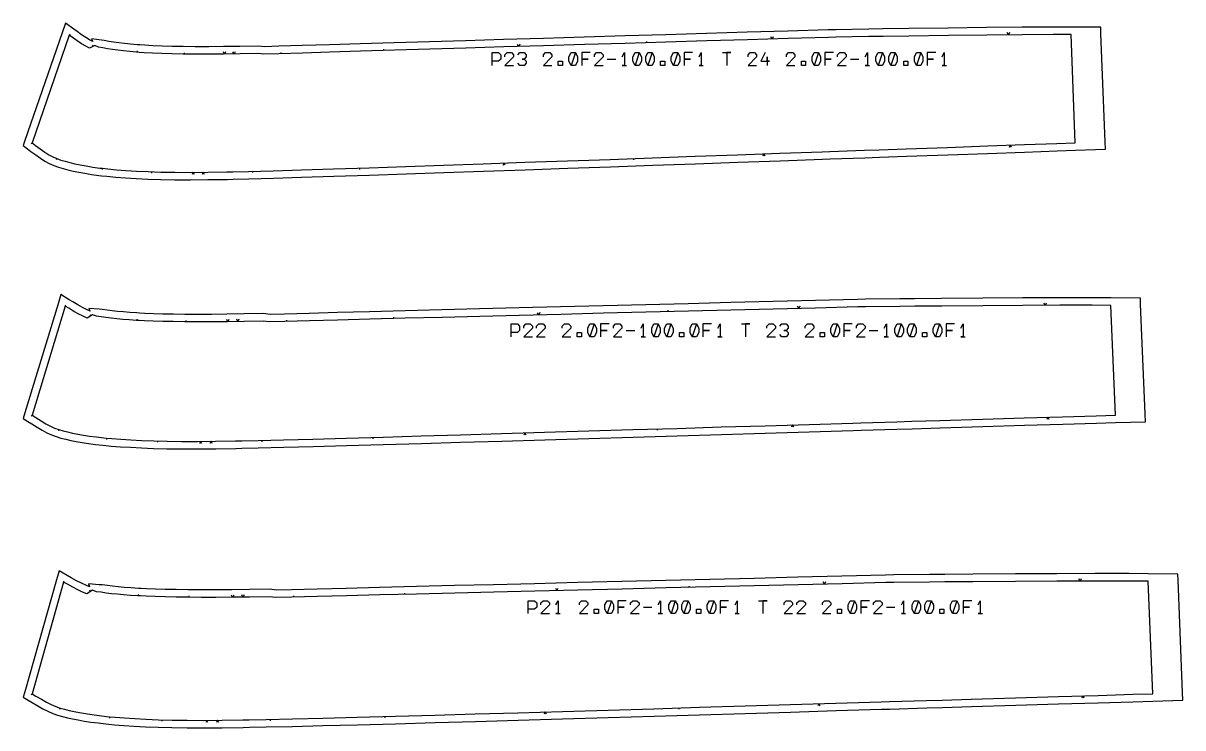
# Model space of a CAD drawing. Header units: metres. Extents: x -12 to 17699, y -154 to 17579.
# Drawn here: x -12 to 1542, y 9046 to 9990 of the extents above; entities that cross this region are included whole.
import ezdxf

# ---------------------------------------------------------------- set-up
doc = ezdxf.new("R2010")
doc.units = ezdxf.units.M

msp = doc.modelspace()

# ---------------------------------------------------------------- linework, layer by layer
at = {"layer": 'Marge'}
for points in [[(-6.061, 9822.101), (-1.469, 9818.603), (5.071, 9813.763), (11.191, 9809.429), (17.133, 9805.595), (23.114, 9802.311), (29.179, 9799.649), (35.292, 9797.525), (41.555, 9795.695), (47.966, 9793.958), (54.965, 9792.263), (62.627, 9790.675), (70.877, 9789.187), (79.783, 9787.755), (89.534, 9786.4), (93.314, 9785.968), (100.289, 9785.176), (112.129, 9784.091), (125.123, 9783.098), (139.388, 9782.186), (155.057, 9781.412), (172.293, 9780.863), (191.27, 9780.561), (212.231, 9780.503), (235.461, 9780.681), (261.325, 9781.097), (269.358, 9781.28), (290.373, 9781.759), (323.388, 9782.666), (361.304, 9783.813), (404.454, 9785.18), (451.963, 9786.721), (501.441, 9788.357), (551.912, 9790.088), (605.035, 9791.957), (660.746, 9793.918), (717.831, 9795.92), (774.939, 9797.933), (831.862, 9799.956), (888.922, 9801.998), (945.684, 9804.018), (1002.533, 9806.027), (1059.126, 9808.04), (1069.596, 9808.415), (1115.74, 9810.067), (1135.442, 9810.768), (1171.679, 9812.057), (1226.933, 9814.009), (1280.472, 9815.898), (1330.054, 9817.65), (1373.456, 9819.184), (1398.315, 9820.062), (1438.325, 9821.475), (1437.931, 9831.607), (1432.299, 9976.706), (1431.978, 9984.992), (1392.371, 9985.154), (1368.383, 9985.252), (1326.696, 9984.966), (1279.122, 9984.474), (1227.787, 9983.843), (1174.837, 9983.126), (1140.126, 9982.635), (1121.254, 9982.361), (1076.932, 9981.703), (1066.902, 9981.409), (1012.692, 9979.808), (958.233, 9978.191), (903.857, 9976.583), (849.196, 9974.973), (794.665, 9973.357), (739.957, 9971.726), (685.268, 9970.09), (631.896, 9968.494), (581.008, 9966.973), (532.666, 9965.511), (485.273, 9964.071), (439.768, 9962.687), (398.447, 9961.433), (362.161, 9960.341), (330.601, 9959.418), (311.976, 9958.797), (303.222, 9959.782), (278.616, 9959.315), (256.565, 9959), (236.724, 9958.846), (218.818, 9958.86), (202.575, 9959.038), (187.762, 9959.349), (174.268, 9959.747), (162.06, 9960.224), (151.071, 9960.815), (144.352, 9961.307), (141.094, 9961.544), (132.053, 9962.332), (123.742, 9963.209), (116.111, 9964.115), (109.257, 9965.016), (103.007, 9966.028), (96.614, 9967.288), (93.025, 9967.622), (79.608, 9969.374), (81.59, 9965.876), (77.06, 9968.07), (72.033, 9971.055), (66.433, 9974.795), (60.316, 9979.112), (55.852, 9982.387), (44.921, 9990.407), (40.487, 9977.595), (-9.45, 9833.326), (-11.817, 9826.488)], [(-5.402, 9456.676), (-0.365, 9453.443), (6.782, 9448.987), (13.436, 9445.013), (19.824, 9441.532), (26.146, 9438.593), (32.466, 9436.246), (38.788, 9434.388), (45.284, 9432.785), (51.969, 9431.256), (59.242, 9429.774), (67.181, 9428.395), (75.733, 9427.106), (84.971, 9425.871), (95.074, 9424.708), (98.958, 9424.344), (106.204, 9423.669), (118.457, 9422.756), (131.915, 9421.927), (146.692, 9421.175), (162.916, 9420.549), (180.756, 9420.123), (200.399, 9419.916), (222.104, 9419.923), (246.165, 9420.135), (272.96, 9420.554), (281.273, 9420.727), (303.062, 9421.182), (337.282, 9422.02), (376.589, 9423.064), (421.33, 9424.298), (470.592, 9425.684), (521.897, 9427.149), (574.23, 9428.687), (629.315, 9430.337), (687.088, 9432.067), (746.286, 9433.836), (805.507, 9435.612), (864.536, 9437.393), (923.707, 9439.186), (982.571, 9440.964), (1041.526, 9442.735), (1100.212, 9444.506), (1111.069, 9444.835), (1158.922, 9446.286), (1179.354, 9446.903), (1216.932, 9448.037), (1274.233, 9449.758), (1329.753, 9451.425), (1381.17, 9452.97), (1426.178, 9454.322), (1451.957, 9455.096), (1492.059, 9456.301), (1491.622, 9466.758), (1485.489, 9613.818), (1485.158, 9621.761), (1445.623, 9622.151), (1420.612, 9622.398), (1377.146, 9622.336), (1327.539, 9622.086), (1274.01, 9621.71), (1218.795, 9621.252), (1182.599, 9620.931), (1162.92, 9620.749), (1116.701, 9620.309), (1106.242, 9620.053), (1049.718, 9618.655), (992.936, 9617.239), (936.24, 9615.837), (879.247, 9614.435), (822.389, 9613.024), (765.348, 9611.594), (708.327, 9610.156), (652.679, 9608.756), (599.619, 9607.421), (549.215, 9606.125), (499.801, 9604.834), (452.357, 9603.589), (409.273, 9602.453), (371.438, 9601.455), (338.526, 9600.597), (319.095, 9599.993), (309.943, 9601.086), (284.275, 9600.64), (261.267, 9600.315), (240.561, 9600.124), (221.867, 9600.074), (204.905, 9600.16), (189.439, 9600.353), (175.351, 9600.617), (162.596, 9600.956), (151.099, 9601.408), (144.089, 9601.799), (140.647, 9601.99), (131.175, 9602.617), (122.463, 9603.328), (114.447, 9604.067), (107.224, 9604.8), (100.634, 9605.64), (93.901, 9606.709), (90.054, 9606.926), (76.185, 9608.111), (77.898, 9604.473), (72.939, 9606.511), (67.432, 9609.278), (61.29, 9612.743), (54.565, 9616.748), (49.657, 9619.786), (38.603, 9626.628), (34.826, 9614.189), (-9.569, 9467.997), (-11.766, 9460.761)], [(-5.13, 9083.095), (0.182, 9079.92), (7.688, 9075.548), (14.654, 9071.646), (21.293, 9068.229), (27.812, 9065.342), (34.298, 9063.027), (40.785, 9061.178), (47.474, 9059.565), (54.379, 9058.017), (61.884, 9056.511), (70.071, 9055.104), (78.897, 9053.78), (88.436, 9052.504), (98.868, 9051.296), (102.868, 9050.915), (110.359, 9050.205), (123.014, 9049.236), (136.918, 9048.346), (152.188, 9047.527), (168.955, 9046.831), (187.392, 9046.334), (207.697, 9046.057), (230.136, 9045.996), (255.015, 9046.147), (282.723, 9046.51), (291.321, 9046.672), (313.852, 9047.096), (349.241, 9047.903), (389.89, 9048.929), (436.156, 9050.155), (487.097, 9051.539), (540.15, 9053.009), (594.268, 9054.57), (651.232, 9056.259), (710.972, 9058.031), (772.187, 9059.84), (833.424, 9061.66), (894.465, 9063.491), (955.651, 9065.341), (1016.52, 9067.17), (1077.481, 9068.987), (1138.167, 9070.808), (1149.394, 9071.148), (1198.876, 9072.644), (1220.004, 9073.279), (1258.861, 9074.446), (1318.112, 9076.21), (1375.523, 9077.919), (1428.692, 9079.503), (1475.232, 9080.89), (1501.889, 9081.684), (1541.973, 9082.878), (1541.56, 9093.269), (1535.565, 9243.998), (1535.248, 9251.959), (1495.71, 9252.408), (1469.78, 9252.702), (1424.711, 9252.691), (1373.276, 9252.489), (1317.771, 9252.159), (1260.518, 9251.743), (1222.985, 9251.446), (1202.578, 9251.276), (1154.653, 9250.862), (1143.81, 9250.602), (1085.199, 9249.186), (1026.321, 9247.754), (967.531, 9246.333), (908.434, 9244.91), (849.479, 9243.481), (790.332, 9242.037), (731.207, 9240.587), (673.505, 9239.175), (618.488, 9237.827), (566.226, 9236.529), (514.99, 9235.246), (465.795, 9234.011), (421.124, 9232.889), (381.894, 9231.909), (347.771, 9231.075), (327.564, 9230.489), (318.114, 9231.639), (291.498, 9231.237), (267.64, 9230.959), (246.167, 9230.812), (226.779, 9230.806), (209.186, 9230.931), (193.146, 9231.155), (178.535, 9231.444), (165.305, 9231.805), (153.373, 9232.277), (146.106, 9232.679), (142.523, 9232.875), (132.688, 9233.509), (123.643, 9234.224), (115.315, 9234.962), (107.801, 9235.688), (100.942, 9236.518), (93.96, 9237.572), (89.885, 9237.785), (75.63, 9238.807), (77.189, 9234.97), (71.932, 9237.012), (66.102, 9239.759), (59.605, 9243.177), (52.486, 9247.119), (47.295, 9250.099), (36.179, 9256.481), (32.693, 9244.146), (-9.623, 9094.398), (-11.707, 9087.026)]]:
    msp.add_lwpolyline(points, close=True, dxfattribs=at)
at = {"layer": 'Patron'}
for points in [[(0, 9830.056), (4.591, 9826.557), (11.019, 9821.802), (16.967, 9817.592), (22.543, 9814.006), (27.892, 9811.095), (33.141, 9808.83), (38.53, 9806.987), (44.343, 9805.298), (50.579, 9803.61), (57.314, 9801.983), (64.649, 9800.469), (72.649, 9799.029), (81.368, 9797.629), (90.909, 9796.305), (94.441, 9795.904), (101.416, 9795.112), (113.039, 9794.05), (125.884, 9793.069), (140.025, 9792.166), (155.55, 9791.4), (172.611, 9790.858), (191.428, 9790.56), (212.259, 9790.503), (235.384, 9790.681), (261.164, 9791.096), (269.13, 9791.278), (290.145, 9791.757), (323.114, 9792.662), (361.001, 9793.808), (404.138, 9795.175), (451.639, 9796.716), (501.111, 9798.352), (551.569, 9800.082), (604.683, 9801.951), (660.394, 9803.912), (717.481, 9805.914), (774.586, 9807.927), (831.507, 9809.95), (888.564, 9811.991), (945.328, 9814.012), (1002.18, 9816.021), (1058.77, 9818.033), (1069.238, 9818.408), (1115.382, 9820.06), (1135.087, 9820.762), (1171.323, 9822.051), (1226.58, 9824.002), (1280.119, 9825.892), (1329.701, 9827.644), (1373.103, 9829.178), (1397.962, 9830.056), (1392.33, 9975.154), (1368.452, 9975.253), (1326.8, 9974.967), (1279.245, 9974.475), (1227.922, 9973.844), (1174.978, 9973.127), (1140.271, 9972.636), (1121.402, 9972.362), (1077.225, 9971.707), (1067.198, 9971.413), (1012.988, 9969.812), (958.529, 9968.195), (904.151, 9966.588), (849.492, 9964.978), (794.963, 9963.362), (740.256, 9961.731), (685.567, 9960.094), (632.195, 9958.499), (581.31, 9956.977), (532.97, 9955.516), (485.577, 9954.075), (440.071, 9952.692), (398.748, 9951.438), (362.453, 9950.345), (330.873, 9949.421), (310.744, 9948.873), (303.411, 9949.783), (278.759, 9949.316), (256.642, 9949), (236.716, 9948.846), (218.708, 9948.861), (202.364, 9949.04), (187.467, 9949.354), (173.876, 9949.754), (161.521, 9950.239), (150.341, 9950.842), (143.625, 9951.333), (140.223, 9951.582), (131.002, 9952.387), (122.562, 9953.279), (114.8, 9954.201), (107.649, 9955.146), (101.067, 9956.218), (94.978, 9957.423), (89.204, 9958.38), (84.154, 9960.468), (77.174, 9956.904), (71.935, 9959.483), (66.476, 9962.742), (60.665, 9966.626), (54.401, 9971.049), (49.936, 9974.325)], [(0, 9465.091), (5.037, 9461.858), (12.072, 9457.473), (18.561, 9453.601), (24.6, 9450.318), (30.334, 9447.674), (35.901, 9445.637), (41.572, 9443.993), (47.668, 9442.497), (54.197, 9441.005), (61.236, 9439.573), (68.887, 9438.248), (77.22, 9436.995), (86.295, 9435.783), (96.216, 9434.643), (99.885, 9434.301), (107.132, 9433.625), (119.198, 9432.728), (132.529, 9431.909), (147.2, 9431.162), (163.302, 9430.541), (180.994, 9430.12), (200.504, 9429.916), (222.101, 9429.923), (246.076, 9430.135), (272.804, 9430.552), (281.064, 9430.725), (302.853, 9431.18), (337.037, 9432.017), (376.324, 9433.06), (421.054, 9434.295), (470.311, 9435.68), (521.611, 9437.145), (573.936, 9438.683), (629.015, 9440.332), (686.788, 9442.063), (745.988, 9443.832), (805.207, 9445.608), (864.235, 9447.388), (923.404, 9449.181), (982.27, 9450.959), (1041.225, 9452.73), (1099.911, 9454.501), (1110.766, 9454.83), (1158.619, 9456.281), (1179.053, 9456.898), (1216.63, 9458.033), (1273.932, 9459.754), (1329.453, 9461.42), (1380.87, 9462.965), (1425.878, 9464.317), (1451.657, 9465.092), (1445.524, 9612.152), (1420.627, 9612.398), (1377.196, 9612.336), (1327.61, 9612.086), (1274.093, 9611.711), (1218.884, 9611.252), (1182.691, 9610.932), (1163.015, 9610.749), (1116.945, 9610.312), (1106.49, 9610.056), (1049.967, 9608.658), (993.184, 9607.242), (936.486, 9605.84), (879.495, 9604.438), (822.639, 9603.027), (765.6, 9601.597), (708.579, 9600.159), (652.931, 9598.759), (599.876, 9597.424), (549.476, 9596.129), (500.064, 9594.838), (452.62, 9593.592), (409.537, 9592.456), (371.698, 9591.458), (338.775, 9590.6), (317.791, 9590.078), (310.117, 9591.088), (284.416, 9590.641), (261.36, 9590.316), (240.588, 9590.124), (221.816, 9590.074), (204.78, 9590.161), (189.252, 9590.355), (175.084, 9590.62), (162.202, 9590.964), (150.542, 9591.424), (143.535, 9591.815), (139.986, 9592.012), (130.36, 9592.65), (121.545, 9593.37), (113.433, 9594.118), (105.953, 9594.881), (99.058, 9595.765), (92.668, 9596.785), (86.611, 9597.537), (81.266, 9599.497), (74.052, 9595.242), (68.432, 9597.584), (62.516, 9600.57), (56.17, 9604.152), (49.302, 9608.245), (44.394, 9611.283)], [(0, 9091.679), (5.313, 9088.504), (12.721, 9084.189), (19.539, 9080.372), (25.862, 9077.125), (31.839, 9074.495), (37.62, 9072.459), (43.497, 9070.803), (49.807, 9069.288), (56.565, 9067.775), (63.848, 9066.316), (71.761, 9064.96), (80.378, 9063.67), (89.761, 9062.416), (100.017, 9061.23), (103.811, 9060.87), (111.302, 9060.161), (123.776, 9059.207), (137.557, 9058.326), (152.723, 9057.513), (169.37, 9056.822), (187.661, 9056.33), (207.833, 9056.056), (230.163, 9055.996), (254.954, 9056.146), (282.592, 9056.51), (291.133, 9056.67), (313.664, 9057.094), (349.013, 9057.901), (389.637, 9058.926), (435.891, 9060.152), (486.825, 9061.535), (539.873, 9063.005), (593.98, 9064.565), (650.935, 9066.255), (710.676, 9068.027), (771.891, 9069.836), (833.127, 9071.656), (894.165, 9073.487), (955.349, 9075.336), (1016.219, 9077.165), (1077.183, 9078.982), (1137.866, 9080.803), (1149.092, 9081.143), (1198.574, 9082.64), (1219.704, 9083.275), (1258.561, 9084.442), (1317.814, 9086.206), (1375.226, 9087.914), (1428.394, 9089.499), (1474.935, 9090.885), (1501.592, 9091.679), (1495.596, 9242.408), (1469.782, 9242.702), (1424.75, 9242.691), (1373.336, 9242.49), (1317.844, 9242.159), (1260.597, 9241.743), (1223.068, 9241.446), (1202.665, 9241.277), (1154.893, 9240.865), (1144.051, 9240.605), (1085.442, 9239.189), (1026.563, 9237.757), (967.772, 9236.336), (908.677, 9234.913), (849.723, 9233.484), (790.577, 9232.04), (731.452, 9230.59), (673.75, 9229.178), (618.737, 9227.83), (566.477, 9226.533), (515.241, 9225.249), (466.046, 9224.014), (421.374, 9222.892), (382.138, 9221.912), (348, 9221.077), (326.242, 9220.577), (318.265, 9221.641), (291.615, 9221.238), (267.708, 9220.959), (246.17, 9220.812), (226.708, 9220.806), (209.046, 9220.932), (192.948, 9221.157), (178.261, 9221.448), (164.909, 9221.813), (152.821, 9222.292), (145.557, 9222.694), (141.878, 9222.896), (131.9, 9223.54), (122.76, 9224.263), (114.349, 9225.009), (106.593, 9225.761), (99.441, 9226.631), (92.811, 9227.638), (86.529, 9228.365), (80.963, 9230.348), (73.532, 9225.663), (67.657, 9227.972), (61.444, 9230.91), (54.758, 9234.429), (47.507, 9238.447), (42.316, 9241.427)]]:
    msp.add_lwpolyline(points, close=True, dxfattribs=at)
at = {"layer": 'Repers points'}
for p, q in [((49.936, 9974.325), (51.001, 9975.776)), ((82.05, 9959.393), (81.231, 9960.997)), ((82.05, 9959.393), (81.231, 9960.997)), ((823.694, 9964.213), (823.641, 9966.012)), ((141.101, 9951.518), (141.232, 9953.313)), ((204.206, 9949.02), (204.226, 9950.82)), ((333.803, 9949.507), (333.75, 9951.306)), ((471.396, 9953.644), (471.342, 9955.443)), ((0, 9830.056), (-1.091, 9828.624)), ((33.129, 9808.836), (32.416, 9807.183)), ((33.129, 9808.836), (32.416, 9807.183)), ((805.821, 9809.037), (805.885, 9807.238)), ((94.409, 9795.907), (94.206, 9794.119)), ((160.061, 9791.256), (160.004, 9789.457)), ((295.197, 9791.895), (295.246, 9790.096)), ((438.624, 9796.294), (438.683, 9794.495)), ((44.394, 9611.283), (45.342, 9612.814)), ((852.32, 9603.764), (852.275, 9605.563)), ((78.969, 9598.142), (78.054, 9599.693)), ((78.969, 9598.142), (78.054, 9599.693)), ((140.697, 9591.972), (140.797, 9593.77)), ((206.497, 9590.152), (206.506, 9591.952)), ((341.575, 9590.673), (341.528, 9592.472)), ((485.02, 9594.443), (484.973, 9596.242)), ((0, 9465.091), (-0.972, 9463.577)), ((35.889, 9445.642), (35.27, 9443.951)), ((35.889, 9445.642), (35.27, 9443.951)), ((99.853, 9434.304), (99.686, 9432.511)), ((456.822, 9435.301), (456.873, 9433.501)), ((837.611, 9446.585), (837.665, 9444.786)), ((167.983, 9430.43), (167.94, 9428.63)), ((308.096, 9431.308), (308.14, 9429.509)), ((42.316, 9241.427), (43.212, 9242.988)), ((78.539, 9228.82), (77.579, 9230.343)), ((78.539, 9228.82), (77.579, 9230.343)), ((880.365, 9234.227), (880.321, 9236.026)), ((142.526, 9222.86), (142.625, 9224.658)), ((210.743, 9220.92), (210.756, 9222.72)), ((350.791, 9221.146), (350.747, 9222.945)), ((499.524, 9224.854), (499.479, 9226.654)), ((0, 9091.679), (-0.924, 9090.134)), ((37.609, 9072.463), (37.011, 9070.765)), ((37.609, 9072.463), (37.011, 9070.765)), ((103.782, 9060.873), (103.612, 9059.081)), ((472.895, 9061.157), (472.944, 9059.357)), ((866.666, 9072.662), (866.72, 9070.863)), ((174.216, 9056.692), (174.168, 9054.892)), ((319.097, 9057.218), (319.138, 9055.419))]:
    msp.add_line(p, q, dxfattribs=at)
at = {"layer": 'Repers suspente'}
for p, q in [((1308.302, 9974.775), (1306.771, 9977.76)), ((1309.771, 9977.791), (1308.302, 9974.775)), ((652.32, 9959.1), (650.731, 9962.054)), ((653.729, 9962.144), (652.32, 9959.1)), ((991.574, 9969.176), (989.985, 9972.13)), ((992.984, 9972.219), (991.574, 9969.176)), ((257.924, 9949.019), (256.381, 9951.997)), ((259.381, 9952.04), (257.924, 9949.019)), ((270.768, 9949.202), (269.225, 9952.18)), ((272.225, 9952.223), (270.768, 9949.202)), ((1310.824, 9826.977), (1309.431, 9823.926)), ((1312.429, 9824.032), (1310.824, 9826.977)), ((980.795, 9815.265), (979.402, 9812.214)), ((982.4, 9812.32), (980.795, 9815.265)), ((216.043, 9790.532), (214.566, 9787.52)), ((217.566, 9787.543), (216.043, 9790.532)), ((229.432, 9790.635), (227.955, 9787.624)), ((230.955, 9787.647), (229.432, 9790.635)), ((632.455, 9802.929), (631.061, 9799.878)), ((634.06, 9799.983), (632.455, 9802.929)), ((680.325, 9602.449), (678.901, 9599.413)), ((1027.351, 9608.094), (1025.777, 9611.056)), ((1028.776, 9611.131), (1027.351, 9608.094)), ((1357.553, 9612.237), (1356.037, 9615.229)), ((1359.037, 9615.244), (1357.553, 9612.237)), ((262.487, 9590.332), (260.944, 9593.31)), ((263.944, 9593.352), (262.487, 9590.332)), ((275.874, 9590.52), (274.332, 9593.499)), ((277.332, 9593.541), (275.874, 9590.52)), ((678.901, 9599.413), (677.326, 9602.374)), ((1019.064, 9452.065), (1017.655, 9449.021)), ((1020.654, 9449.111), (1019.064, 9452.065)), ((1361.315, 9462.378), (1359.906, 9459.334)), ((1362.904, 9459.424), (1361.315, 9462.378)), ((660.549, 9441.277), (659.139, 9438.233)), ((662.138, 9438.323), (660.549, 9441.277)), ((226.027, 9429.957), (224.554, 9426.944)), ((227.554, 9426.971), (226.027, 9429.957)), ((239.908, 9430.08), (238.435, 9427.067)), ((241.435, 9427.094), (239.908, 9430.08)), ((1404.22, 9242.611), (1402.709, 9245.605)), ((1405.709, 9245.617), (1404.22, 9242.611)), ((703.276, 9229.901), (701.703, 9232.863)), ((704.702, 9232.936), (703.276, 9229.901)), ((1061.848, 9238.615), (1060.276, 9241.578)), ((1063.275, 9241.651), (1061.848, 9238.615)), ((268.791, 9220.971), (267.257, 9223.954)), ((270.256, 9223.989), (268.791, 9220.971)), ((282.672, 9221.134), (281.137, 9224.116)), ((284.137, 9224.151), (282.672, 9221.134)), ((1054.306, 9078.3), (1052.896, 9075.257)), ((1055.895, 9075.346), (1054.306, 9078.3)), ((1408.224, 9088.898), (1406.814, 9085.854)), ((1409.813, 9085.944), (1408.224, 9088.898)), ((687.792, 9067.348), (686.381, 9064.305)), ((689.38, 9064.394), (687.792, 9067.348)), ((234.232, 9056.02), (232.751, 9053.011)), ((235.751, 9053.03), (234.232, 9056.02)), ((248.586, 9056.108), (247.104, 9053.099)), ((250.104, 9053.117), (248.586, 9056.108))]:
    msp.add_line(p, q, dxfattribs=at)
at = {"layer": 'Text'}
for p, q in [((616.58, 9933.777), (616.58, 9950.919)), ((616.58, 9950.919), (625.151, 9950.919)), ((625.151, 9950.919), (628.008, 9948.062)), ((628.008, 9948.062), (628.008, 9942.348)), ((633.723, 9948.062), (636.58, 9950.919)), ((633.723, 9945.205), (633.723, 9948.062)), ((645.151, 9945.205), (633.723, 9933.777)), ((636.58, 9950.919), (642.294, 9950.919)), ((642.294, 9950.919), (645.151, 9948.062)), ((645.151, 9948.062), (645.151, 9945.205)), ((650.866, 9948.062), (653.723, 9950.919)), ((653.723, 9950.919), (659.437, 9950.919)), ((659.437, 9950.919), (662.294, 9948.062)), ((662.294, 9945.205), (659.437, 9942.348)), ((662.294, 9948.062), (662.294, 9945.205)), ((685.151, 9948.062), (688.008, 9950.919)), ((685.151, 9945.205), (685.151, 9948.062)), ((696.58, 9945.205), (685.151, 9933.777)), ((688.008, 9950.919), (693.723, 9950.919)), ((693.723, 9950.919), (696.58, 9948.062)), ((696.58, 9948.062), (696.58, 9945.205)), ((719.437, 9945.205), (722.294, 9950.919)), ((719.437, 9939.491), (719.437, 9945.205)), ((722.294, 9950.919), (728.008, 9950.919)), ((728.008, 9950.919), (722.294, 9933.777)), ((728.008, 9950.919), (730.866, 9945.205)), ((730.866, 9945.205), (730.866, 9939.491)), ((748.008, 9950.919), (736.58, 9950.919)), ((736.58, 9950.919), (736.58, 9942.348)), ((753.723, 9948.062), (756.58, 9950.919)), ((753.723, 9945.205), (753.723, 9948.062)), ((765.151, 9945.205), (753.723, 9933.777)), ((756.58, 9950.919), (762.294, 9950.919)), ((762.294, 9950.919), (765.151, 9948.062)), ((765.151, 9948.062), (765.151, 9945.205)), ((790.866, 9945.205), (793.723, 9950.919)), ((793.723, 9950.919), (793.723, 9933.777)), ((805.151, 9945.205), (808.008, 9950.919)), ((805.151, 9939.491), (805.151, 9945.205)), ((808.008, 9950.919), (813.723, 9950.919)), ((813.723, 9950.919), (808.008, 9933.777)), ((813.723, 9950.919), (816.58, 9945.205)), ((816.58, 9945.205), (816.58, 9939.491)), ((822.294, 9945.205), (825.151, 9950.919)), ((822.294, 9939.491), (822.294, 9945.205)), ((825.151, 9950.919), (830.866, 9950.919)), ((830.866, 9950.919), (825.151, 9933.777)), ((830.866, 9950.919), (833.723, 9945.205)), ((833.723, 9945.205), (833.723, 9939.491)), ((856.58, 9945.205), (859.437, 9950.919)), ((856.58, 9939.491), (856.58, 9945.205)), ((859.437, 9950.919), (865.151, 9950.919)), ((865.151, 9950.919), (859.437, 9933.777)), ((865.151, 9950.919), (868.008, 9945.205)), ((868.008, 9945.205), (868.008, 9939.491)), ((885.151, 9950.919), (873.723, 9950.919)), ((873.723, 9950.919), (873.723, 9942.348)), ((893.723, 9945.205), (896.58, 9950.919)), ((896.58, 9950.919), (896.58, 9933.777)), ((925.151, 9950.919), (936.58, 9950.919)), ((936.58, 9950.919), (930.866, 9950.919)), ((930.866, 9950.919), (930.866, 9933.777)), ((959.437, 9948.062), (962.294, 9950.919)), ((959.437, 9945.205), (959.437, 9948.062)), ((970.866, 9945.205), (959.437, 9933.777)), ((962.294, 9950.919), (968.008, 9950.919)), ((968.008, 9950.919), (970.866, 9948.062)), ((970.866, 9948.062), (970.866, 9945.205)), ((982.294, 9950.919), (976.58, 9939.491)), ((985.151, 9939.491), (985.151, 9945.205)), ((985.151, 9945.205), (985.151, 9933.777)), ((1010.866, 9948.062), (1013.723, 9950.919)), ((1010.866, 9945.205), (1010.866, 9948.062)), ((1022.294, 9945.205), (1010.866, 9933.777)), ((1013.723, 9950.919), (1019.437, 9950.919)), ((1019.437, 9950.919), (1022.294, 9948.062)), ((1022.294, 9948.062), (1022.294, 9945.205)), ((1045.151, 9945.205), (1048.008, 9950.919)), ((1045.151, 9939.491), (1045.151, 9945.205)), ((1048.008, 9950.919), (1053.723, 9950.919)), ((1053.723, 9950.919), (1048.008, 9933.777)), ((1053.723, 9950.919), (1056.58, 9945.205)), ((1056.58, 9945.205), (1056.58, 9939.491)), ((1073.723, 9950.919), (1062.294, 9950.919)), ((1062.294, 9950.919), (1062.294, 9942.348)), ((1079.437, 9948.062), (1082.294, 9950.919)), ((1079.437, 9945.205), (1079.437, 9948.062)), ((1090.866, 9945.205), (1079.437, 9933.777)), ((1082.294, 9950.919), (1088.008, 9950.919)), ((1088.008, 9950.919), (1090.866, 9948.062)), ((1090.866, 9948.062), (1090.866, 9945.205)), ((1116.58, 9945.205), (1119.437, 9950.919)), ((1119.437, 9950.919), (1119.437, 9933.777)), ((1130.866, 9945.205), (1133.723, 9950.919)), ((1130.866, 9939.491), (1130.866, 9945.205)), ((1133.723, 9950.919), (1139.437, 9950.919)), ((1139.437, 9950.919), (1133.723, 9933.777)), ((1139.437, 9950.919), (1142.294, 9945.205)), ((1142.294, 9945.205), (1142.294, 9939.491)), ((1148.008, 9945.205), (1150.866, 9950.919)), ((1148.008, 9939.491), (1148.008, 9945.205)), ((1150.866, 9950.919), (1156.58, 9950.919)), ((1156.58, 9950.919), (1150.866, 9933.777)), ((1156.58, 9950.919), (1159.437, 9945.205)), ((1159.437, 9945.205), (1159.437, 9939.491)), ((1182.294, 9945.205), (1185.151, 9950.919)), ((1182.294, 9939.491), (1182.294, 9945.205)), ((1185.151, 9950.919), (1190.865, 9950.919)), ((1190.865, 9950.919), (1185.151, 9933.777)), ((1190.865, 9950.919), (1193.723, 9945.205)), ((1193.723, 9945.205), (1193.723, 9939.491)), ((1210.865, 9950.919), (1199.437, 9950.919)), ((1199.437, 9950.919), (1199.437, 9942.348)), ((1219.437, 9945.205), (1222.294, 9950.919)), ((1222.294, 9950.919), (1222.294, 9933.777)), ((625.151, 9939.491), (616.58, 9939.491)), ((628.008, 9942.348), (625.151, 9939.491)), ((633.723, 9933.777), (645.151, 9933.777)), ((653.723, 9933.777), (650.866, 9936.634)), ((659.437, 9933.777), (653.723, 9933.777)), ((659.437, 9942.348), (656.58, 9942.348)), ((656.58, 9942.348), (659.437, 9942.348)), ((659.437, 9942.348), (662.294, 9939.491)), ((662.294, 9936.634), (659.437, 9933.777)), ((662.294, 9939.491), (662.294, 9936.634)), ((685.151, 9933.777), (696.58, 9933.777)), ((705.151, 9939.491), (710.866, 9939.491)), ((705.151, 9933.777), (705.151, 9939.491)), ((710.866, 9933.777), (705.151, 9933.777)), ((710.866, 9939.491), (710.866, 9933.777)), ((722.294, 9933.777), (719.437, 9939.491)), ((728.008, 9933.777), (722.294, 9933.777)), ((730.866, 9939.491), (728.008, 9933.777)), ((736.58, 9942.348), (745.151, 9942.348)), ((745.151, 9942.348), (736.58, 9942.348)), ((736.58, 9942.348), (736.58, 9933.777)), ((753.723, 9933.777), (765.151, 9933.777)), ((770.866, 9942.348), (782.294, 9942.348)), ((793.723, 9933.777), (790.866, 9933.777)), ((790.866, 9933.777), (796.58, 9933.777)), ((808.008, 9933.777), (805.151, 9939.491)), ((813.723, 9933.777), (808.008, 9933.777)), ((816.58, 9939.491), (813.723, 9933.777)), ((825.151, 9933.777), (822.294, 9939.491)), ((830.866, 9933.777), (825.151, 9933.777)), ((833.723, 9939.491), (830.866, 9933.777)), ((842.294, 9939.491), (848.008, 9939.491)), ((842.294, 9933.777), (842.294, 9939.491)), ((848.008, 9933.777), (842.294, 9933.777)), ((848.008, 9939.491), (848.008, 9933.777)), ((859.437, 9933.777), (856.58, 9939.491)), ((865.151, 9933.777), (859.437, 9933.777)), ((868.008, 9939.491), (865.151, 9933.777)), ((873.723, 9942.348), (882.294, 9942.348)), ((882.294, 9942.348), (873.723, 9942.348)), ((873.723, 9942.348), (873.723, 9933.777)), ((896.58, 9933.777), (893.723, 9933.777)), ((893.723, 9933.777), (899.437, 9933.777)), ((959.437, 9933.777), (970.866, 9933.777)), ((976.58, 9939.491), (988.008, 9939.491)), ((988.008, 9939.491), (985.151, 9939.491)), ((1010.866, 9933.777), (1022.294, 9933.777)), ((1030.866, 9939.491), (1036.58, 9939.491)), ((1030.866, 9933.777), (1030.866, 9939.491)), ((1036.58, 9933.777), (1030.866, 9933.777)), ((1036.58, 9939.491), (1036.58, 9933.777)), ((1048.008, 9933.777), (1045.151, 9939.491)), ((1053.723, 9933.777), (1048.008, 9933.777)), ((1056.58, 9939.491), (1053.723, 9933.777)), ((1062.294, 9942.348), (1070.866, 9942.348)), ((1070.866, 9942.348), (1062.294, 9942.348)), ((1062.294, 9942.348), (1062.294, 9933.777)), ((1079.437, 9933.777), (1090.866, 9933.777)), ((1096.58, 9942.348), (1108.008, 9942.348)), ((1119.437, 9933.777), (1116.58, 9933.777)), ((1116.58, 9933.777), (1122.294, 9933.777)), ((1133.723, 9933.777), (1130.866, 9939.491)), ((1139.437, 9933.777), (1133.723, 9933.777)), ((1142.294, 9939.491), (1139.437, 9933.777)), ((1150.866, 9933.777), (1148.008, 9939.491)), ((1156.58, 9933.777), (1150.866, 9933.777)), ((1159.437, 9939.491), (1156.58, 9933.777)), ((1168.008, 9939.491), (1173.723, 9939.491)), ((1168.008, 9933.777), (1168.008, 9939.491)), ((1173.723, 9933.777), (1168.008, 9933.777)), ((1173.723, 9939.491), (1173.723, 9933.777)), ((1185.151, 9933.777), (1182.294, 9939.491)), ((1190.865, 9933.777), (1185.151, 9933.777)), ((1193.723, 9939.491), (1190.865, 9933.777)), ((1199.437, 9942.348), (1208.008, 9942.348)), ((1208.008, 9942.348), (1199.437, 9942.348)), ((1199.437, 9942.348), (1199.437, 9933.777)), ((1222.294, 9933.777), (1219.437, 9933.777)), ((1219.437, 9933.777), (1225.151, 9933.777)), ((641.877, 9570.153), (641.877, 9587.295)), ((641.877, 9587.295), (650.449, 9587.295)), ((650.449, 9587.295), (653.306, 9584.438)), ((659.02, 9584.438), (661.877, 9587.295)), ((661.877, 9587.295), (667.591, 9587.295)), ((667.591, 9587.295), (670.449, 9584.438)), ((676.163, 9584.438), (679.02, 9587.295)), ((679.02, 9587.295), (684.734, 9587.295)), ((684.734, 9587.295), (687.591, 9584.438)), ((710.449, 9584.438), (713.306, 9587.295)), ((713.306, 9587.295), (719.02, 9587.295)), ((719.02, 9587.295), (721.877, 9584.438)), ((744.734, 9581.581), (747.591, 9587.295)), ((747.591, 9587.295), (753.306, 9587.295)), ((753.306, 9587.295), (747.591, 9570.153)), ((753.306, 9587.295), (756.163, 9581.581)), ((773.306, 9587.295), (761.877, 9587.295)), ((761.877, 9587.295), (761.877, 9578.724)), ((779.02, 9584.438), (781.877, 9587.295)), ((781.877, 9587.295), (787.591, 9587.295)), ((787.591, 9587.295), (790.449, 9584.438)), ((816.163, 9581.581), (819.02, 9587.295)), ((819.02, 9587.295), (819.02, 9570.153)), ((830.449, 9581.581), (833.306, 9587.295)), ((833.306, 9587.295), (839.02, 9587.295)), ((839.02, 9587.295), (833.306, 9570.153)), ((839.02, 9587.295), (841.877, 9581.581)), ((847.591, 9581.581), (850.449, 9587.295)), ((850.449, 9587.295), (856.163, 9587.295)), ((856.163, 9587.295), (850.449, 9570.153)), ((856.163, 9587.295), (859.02, 9581.581)), ((881.877, 9581.581), (884.734, 9587.295)), ((884.734, 9587.295), (890.449, 9587.295)), ((890.449, 9587.295), (884.734, 9570.153)), ((890.449, 9587.295), (893.306, 9581.581)), ((910.449, 9587.295), (899.02, 9587.295)), ((899.02, 9587.295), (899.02, 9578.724)), ((919.02, 9581.581), (921.877, 9587.295)), ((921.877, 9587.295), (921.877, 9570.153)), ((950.449, 9587.295), (961.877, 9587.295)), ((961.877, 9587.295), (956.163, 9587.295)), ((956.163, 9587.295), (956.163, 9570.153)), ((984.734, 9584.438), (987.591, 9587.295)), ((987.591, 9587.295), (993.306, 9587.295)), ((993.306, 9587.295), (996.163, 9584.438)), ((1001.877, 9584.438), (1004.734, 9587.295)), ((1004.734, 9587.295), (1010.449, 9587.295)), ((1010.449, 9587.295), (1013.306, 9584.438)), ((1036.163, 9584.438), (1039.02, 9587.295)), ((1039.02, 9587.295), (1044.734, 9587.295)), ((1044.734, 9587.295), (1047.591, 9584.438)), ((1070.449, 9581.581), (1073.306, 9587.295)), ((1073.306, 9587.295), (1079.02, 9587.295)), ((1079.02, 9587.295), (1073.306, 9570.153)), ((1079.02, 9587.295), (1081.877, 9581.581)), ((1099.02, 9587.295), (1087.591, 9587.295)), ((1087.591, 9587.295), (1087.591, 9578.724)), ((1104.734, 9584.438), (1107.591, 9587.295)), ((1107.591, 9587.295), (1113.306, 9587.295)), ((1113.306, 9587.295), (1116.163, 9584.438)), ((1141.877, 9581.581), (1144.734, 9587.295)), ((1144.734, 9587.295), (1144.734, 9570.153)), ((1156.163, 9581.581), (1159.02, 9587.295)), ((1159.02, 9587.295), (1164.734, 9587.295)), ((1164.734, 9587.295), (1159.02, 9570.153)), ((1164.734, 9587.295), (1167.591, 9581.581)), ((1173.306, 9581.581), (1176.163, 9587.295)), ((1176.163, 9587.295), (1181.877, 9587.295)), ((1181.877, 9587.295), (1176.163, 9570.153)), ((1181.877, 9587.295), (1184.734, 9581.581)), ((1207.591, 9581.581), (1210.449, 9587.295)), ((1210.449, 9587.295), (1216.163, 9587.295)), ((1216.163, 9587.295), (1210.449, 9570.153)), ((1216.163, 9587.295), (1219.02, 9581.581)), ((1236.163, 9587.295), (1224.734, 9587.295)), ((1224.734, 9587.295), (1224.734, 9578.724)), ((1244.734, 9581.581), (1247.591, 9587.295)), ((1247.591, 9587.295), (1247.591, 9570.153)), ((650.449, 9575.867), (641.877, 9575.867)), ((653.306, 9578.724), (650.449, 9575.867)), ((653.306, 9584.438), (653.306, 9578.724)), ((659.02, 9581.581), (659.02, 9584.438)), ((670.449, 9581.581), (659.02, 9570.153)), ((670.449, 9584.438), (670.449, 9581.581)), ((676.163, 9581.581), (676.163, 9584.438)), ((687.591, 9581.581), (676.163, 9570.153)), ((687.591, 9584.438), (687.591, 9581.581)), ((710.449, 9581.581), (710.449, 9584.438)), ((721.877, 9581.581), (710.449, 9570.153)), ((721.877, 9584.438), (721.877, 9581.581)), ((730.449, 9575.867), (736.163, 9575.867)), ((730.449, 9570.153), (730.449, 9575.867)), ((736.163, 9575.867), (736.163, 9570.153)), ((744.734, 9575.867), (744.734, 9581.581)), ((747.591, 9570.153), (744.734, 9575.867)), ((756.163, 9575.867), (753.306, 9570.153)), ((756.163, 9581.581), (756.163, 9575.867)), ((761.877, 9578.724), (770.449, 9578.724)), ((770.449, 9578.724), (761.877, 9578.724)), ((761.877, 9578.724), (761.877, 9570.153)), ((779.02, 9581.581), (779.02, 9584.438)), ((790.449, 9581.581), (779.02, 9570.153)), ((790.449, 9584.438), (790.449, 9581.581)), ((796.163, 9578.724), (807.591, 9578.724)), ((830.449, 9575.867), (830.449, 9581.581)), ((833.306, 9570.153), (830.449, 9575.867)), ((841.877, 9575.867), (839.02, 9570.153)), ((841.877, 9581.581), (841.877, 9575.867)), ((847.591, 9575.867), (847.591, 9581.581)), ((850.449, 9570.153), (847.591, 9575.867)), ((859.02, 9575.867), (856.163, 9570.153)), ((859.02, 9581.581), (859.02, 9575.867)), ((867.591, 9575.867), (873.306, 9575.867)), ((867.591, 9570.153), (867.591, 9575.867)), ((873.306, 9575.867), (873.306, 9570.153)), ((881.877, 9575.867), (881.877, 9581.581)), ((884.734, 9570.153), (881.877, 9575.867)), ((893.306, 9575.867), (890.449, 9570.153)), ((893.306, 9581.581), (893.306, 9575.867)), ((899.02, 9578.724), (907.591, 9578.724)), ((907.591, 9578.724), (899.02, 9578.724)), ((899.02, 9578.724), (899.02, 9570.153)), ((984.734, 9581.581), (984.734, 9584.438)), ((996.163, 9581.581), (984.734, 9570.153)), ((996.163, 9584.438), (996.163, 9581.581)), ((1004.734, 9570.153), (1001.877, 9573.01)), ((1010.449, 9578.724), (1007.591, 9578.724)), ((1007.591, 9578.724), (1010.449, 9578.724)), ((1013.306, 9581.581), (1010.449, 9578.724)), ((1010.449, 9578.724), (1013.306, 9575.867)), ((1013.306, 9573.01), (1010.449, 9570.153)), ((1013.306, 9584.438), (1013.306, 9581.581)), ((1013.306, 9575.867), (1013.306, 9573.01)), ((1036.163, 9581.581), (1036.163, 9584.438)), ((1047.591, 9581.581), (1036.163, 9570.153)), ((1047.591, 9584.438), (1047.591, 9581.581)), ((1056.163, 9575.867), (1061.877, 9575.867)), ((1056.163, 9570.153), (1056.163, 9575.867)), ((1061.877, 9575.867), (1061.877, 9570.153)), ((1070.449, 9575.867), (1070.449, 9581.581)), ((1073.306, 9570.153), (1070.449, 9575.867)), ((1081.877, 9575.867), (1079.02, 9570.153)), ((1081.877, 9581.581), (1081.877, 9575.867)), ((1087.591, 9578.724), (1096.163, 9578.724)), ((1096.163, 9578.724), (1087.591, 9578.724)), ((1087.591, 9578.724), (1087.591, 9570.153)), ((1104.734, 9581.581), (1104.734, 9584.438)), ((1116.163, 9581.581), (1104.734, 9570.153)), ((1116.163, 9584.438), (1116.163, 9581.581)), ((1121.877, 9578.724), (1133.306, 9578.724)), ((1156.163, 9575.867), (1156.163, 9581.581)), ((1159.02, 9570.153), (1156.163, 9575.867)), ((1167.591, 9575.867), (1164.734, 9570.153)), ((1167.591, 9581.581), (1167.591, 9575.867)), ((1173.306, 9575.867), (1173.306, 9581.581)), ((1176.163, 9570.153), (1173.306, 9575.867)), ((1184.734, 9575.867), (1181.877, 9570.153)), ((1184.734, 9581.581), (1184.734, 9575.867)), ((1193.306, 9575.867), (1199.02, 9575.867)), ((1193.306, 9570.153), (1193.306, 9575.867)), ((1199.02, 9575.867), (1199.02, 9570.153)), ((1207.591, 9575.867), (1207.591, 9581.581)), ((1210.449, 9570.153), (1207.591, 9575.867)), ((1219.02, 9575.867), (1216.163, 9570.153)), ((1219.02, 9581.581), (1219.02, 9575.867)), ((1224.734, 9578.724), (1233.306, 9578.724)), ((1233.306, 9578.724), (1224.734, 9578.724)), ((1224.734, 9578.724), (1224.734, 9570.153)), ((659.02, 9570.153), (670.449, 9570.153)), ((676.163, 9570.153), (687.591, 9570.153)), ((710.449, 9570.153), (721.877, 9570.153)), ((736.163, 9570.153), (730.449, 9570.153)), ((753.306, 9570.153), (747.591, 9570.153)), ((779.02, 9570.153), (790.449, 9570.153)), ((819.02, 9570.153), (816.163, 9570.153)), ((816.163, 9570.153), (821.877, 9570.153)), ((839.02, 9570.153), (833.306, 9570.153)), ((856.163, 9570.153), (850.449, 9570.153)), ((873.306, 9570.153), (867.591, 9570.153)), ((890.449, 9570.153), (884.734, 9570.153)), ((921.877, 9570.153), (919.02, 9570.153)), ((919.02, 9570.153), (924.734, 9570.153)), ((984.734, 9570.153), (996.163, 9570.153)), ((1010.449, 9570.153), (1004.734, 9570.153)), ((1036.163, 9570.153), (1047.591, 9570.153)), ((1061.877, 9570.153), (1056.163, 9570.153)), ((1079.02, 9570.153), (1073.306, 9570.153)), ((1104.734, 9570.153), (1116.163, 9570.153)), ((1144.734, 9570.153), (1141.877, 9570.153)), ((1141.877, 9570.153), (1147.591, 9570.153)), ((1164.734, 9570.153), (1159.02, 9570.153)), ((1181.877, 9570.153), (1176.163, 9570.153)), ((1199.02, 9570.153), (1193.306, 9570.153)), ((1216.163, 9570.153), (1210.449, 9570.153)), ((1247.591, 9570.153), (1244.734, 9570.153)), ((1244.734, 9570.153), (1250.449, 9570.153)), ((664.846, 9199.212), (664.846, 9216.355)), ((664.846, 9216.355), (673.418, 9216.355)), ((673.418, 9216.355), (676.275, 9213.498)), ((681.989, 9213.498), (684.846, 9216.355)), ((684.846, 9216.355), (690.56, 9216.355)), ((690.56, 9216.355), (693.418, 9213.498)), ((701.989, 9210.641), (704.846, 9216.355)), ((704.846, 9216.355), (704.846, 9199.212)), ((733.418, 9213.498), (736.275, 9216.355)), ((736.275, 9216.355), (741.989, 9216.355)), ((741.989, 9216.355), (744.846, 9213.498)), ((767.703, 9210.641), (770.56, 9216.355)), ((770.56, 9216.355), (776.275, 9216.355)), ((776.275, 9216.355), (770.56, 9199.212)), ((776.275, 9216.355), (779.132, 9210.641)), ((796.275, 9216.355), (784.846, 9216.355)), ((784.846, 9216.355), (784.846, 9207.784)), ((801.989, 9213.498), (804.846, 9216.355)), ((804.846, 9216.355), (810.56, 9216.355)), ((810.56, 9216.355), (813.417, 9213.498)), ((839.132, 9210.641), (841.989, 9216.355)), ((841.989, 9216.355), (841.989, 9199.212)), ((853.417, 9210.641), (856.275, 9216.355)), ((856.275, 9216.355), (861.989, 9216.355)), ((861.989, 9216.355), (856.275, 9199.212)), ((861.989, 9216.355), (864.846, 9210.641)), ((870.56, 9210.641), (873.417, 9216.355)), ((873.417, 9216.355), (879.132, 9216.355)), ((879.132, 9216.355), (873.417, 9199.212)), ((879.132, 9216.355), (881.989, 9210.641)), ((904.846, 9210.641), (907.703, 9216.355)), ((907.703, 9216.355), (913.417, 9216.355)), ((913.417, 9216.355), (907.703, 9199.212)), ((913.417, 9216.355), (916.275, 9210.641)), ((933.417, 9216.355), (921.989, 9216.355)), ((921.989, 9216.355), (921.989, 9207.784)), ((941.989, 9210.641), (944.846, 9216.355)), ((944.846, 9216.355), (944.846, 9199.212)), ((973.417, 9216.355), (984.846, 9216.355)), ((984.846, 9216.355), (979.132, 9216.355)), ((979.132, 9216.355), (979.132, 9199.212)), ((1007.703, 9213.498), (1010.56, 9216.355)), ((1010.56, 9216.355), (1016.275, 9216.355)), ((1016.275, 9216.355), (1019.132, 9213.498)), ((1024.846, 9213.498), (1027.703, 9216.355)), ((1027.703, 9216.355), (1033.417, 9216.355)), ((1033.417, 9216.355), (1036.275, 9213.498)), ((1059.132, 9213.498), (1061.989, 9216.355)), ((1061.989, 9216.355), (1067.703, 9216.355)), ((1067.703, 9216.355), (1070.56, 9213.498)), ((1093.417, 9210.641), (1096.275, 9216.355)), ((1096.275, 9216.355), (1101.989, 9216.355)), ((1101.989, 9216.355), (1096.275, 9199.212)), ((1101.989, 9216.355), (1104.846, 9210.641)), ((1121.989, 9216.355), (1110.56, 9216.355)), ((1110.56, 9216.355), (1110.56, 9207.784)), ((1127.703, 9213.498), (1130.56, 9216.355)), ((1130.56, 9216.355), (1136.275, 9216.355)), ((1136.275, 9216.355), (1139.132, 9213.498)), ((1164.846, 9210.641), (1167.703, 9216.355)), ((1167.703, 9216.355), (1167.703, 9199.212)), ((1179.132, 9210.641), (1181.989, 9216.355)), ((1181.989, 9216.355), (1187.703, 9216.355)), ((1187.703, 9216.355), (1181.989, 9199.212)), ((1187.703, 9216.355), (1190.56, 9210.641)), ((1196.275, 9210.641), (1199.132, 9216.355)), ((1199.132, 9216.355), (1204.846, 9216.355)), ((1204.846, 9216.355), (1199.132, 9199.212)), ((1204.846, 9216.355), (1207.703, 9210.641)), ((1230.56, 9210.641), (1233.417, 9216.355)), ((1233.417, 9216.355), (1239.132, 9216.355)), ((1239.132, 9216.355), (1233.417, 9199.212)), ((1239.132, 9216.355), (1241.989, 9210.641)), ((1259.132, 9216.355), (1247.703, 9216.355)), ((1247.703, 9216.355), (1247.703, 9207.784)), ((1267.703, 9210.641), (1270.56, 9216.355)), ((1270.56, 9216.355), (1270.56, 9199.212)), ((673.418, 9204.927), (664.846, 9204.927)), ((676.275, 9207.784), (673.418, 9204.927)), ((676.275, 9213.498), (676.275, 9207.784)), ((681.989, 9210.641), (681.989, 9213.498)), ((693.418, 9210.641), (681.989, 9199.212)), ((681.989, 9199.212), (693.418, 9199.212)), ((693.418, 9213.498), (693.418, 9210.641)), ((704.846, 9199.212), (701.989, 9199.212)), ((701.989, 9199.212), (707.703, 9199.212)), ((733.418, 9210.641), (733.418, 9213.498)), ((744.846, 9210.641), (733.418, 9199.212)), ((733.418, 9199.212), (744.846, 9199.212)), ((744.846, 9213.498), (744.846, 9210.641)), ((753.418, 9204.927), (759.132, 9204.927)), ((753.418, 9199.212), (753.418, 9204.927)), ((759.132, 9199.212), (753.418, 9199.212)), ((759.132, 9204.927), (759.132, 9199.212)), ((767.703, 9204.927), (767.703, 9210.641)), ((770.56, 9199.212), (767.703, 9204.927)), ((776.275, 9199.212), (770.56, 9199.212)), ((779.132, 9204.927), (776.275, 9199.212)), ((779.132, 9210.641), (779.132, 9204.927)), ((784.846, 9207.784), (793.417, 9207.784)), ((793.417, 9207.784), (784.846, 9207.784)), ((784.846, 9207.784), (784.846, 9199.212)), ((801.989, 9210.641), (801.989, 9213.498)), ((813.417, 9210.641), (801.989, 9199.212)), ((801.989, 9199.212), (813.417, 9199.212)), ((813.417, 9213.498), (813.417, 9210.641)), ((819.132, 9207.784), (830.56, 9207.784)), ((841.989, 9199.212), (839.132, 9199.212)), ((839.132, 9199.212), (844.846, 9199.212)), ((853.417, 9204.927), (853.417, 9210.641)), ((856.275, 9199.212), (853.417, 9204.927)), ((861.989, 9199.212), (856.275, 9199.212)), ((864.846, 9204.927), (861.989, 9199.212)), ((864.846, 9210.641), (864.846, 9204.927)), ((870.56, 9204.927), (870.56, 9210.641)), ((873.417, 9199.212), (870.56, 9204.927)), ((879.132, 9199.212), (873.417, 9199.212)), ((881.989, 9204.927), (879.132, 9199.212)), ((881.989, 9210.641), (881.989, 9204.927)), ((890.56, 9204.927), (896.275, 9204.927)), ((890.56, 9199.212), (890.56, 9204.927)), ((896.275, 9199.212), (890.56, 9199.212)), ((896.275, 9204.927), (896.275, 9199.212)), ((904.846, 9204.927), (904.846, 9210.641)), ((907.703, 9199.212), (904.846, 9204.927)), ((913.417, 9199.212), (907.703, 9199.212)), ((916.275, 9204.927), (913.417, 9199.212)), ((916.275, 9210.641), (916.275, 9204.927)), ((921.989, 9207.784), (930.56, 9207.784)), ((930.56, 9207.784), (921.989, 9207.784)), ((921.989, 9207.784), (921.989, 9199.212)), ((944.846, 9199.212), (941.989, 9199.212)), ((941.989, 9199.212), (947.703, 9199.212)), ((1007.703, 9210.641), (1007.703, 9213.498)), ((1019.132, 9210.641), (1007.703, 9199.212)), ((1007.703, 9199.212), (1019.132, 9199.212)), ((1019.132, 9213.498), (1019.132, 9210.641)), ((1024.846, 9210.641), (1024.846, 9213.498)), ((1036.275, 9210.641), (1024.846, 9199.212)), ((1024.846, 9199.212), (1036.275, 9199.212)), ((1036.275, 9213.498), (1036.275, 9210.641)), ((1059.132, 9210.641), (1059.132, 9213.498)), ((1070.56, 9210.641), (1059.132, 9199.212)), ((1059.132, 9199.212), (1070.56, 9199.212)), ((1070.56, 9213.498), (1070.56, 9210.641)), ((1079.132, 9204.927), (1084.846, 9204.927)), ((1079.132, 9199.212), (1079.132, 9204.927)), ((1084.846, 9199.212), (1079.132, 9199.212)), ((1084.846, 9204.927), (1084.846, 9199.212)), ((1093.417, 9204.927), (1093.417, 9210.641)), ((1096.275, 9199.212), (1093.417, 9204.927)), ((1101.989, 9199.212), (1096.275, 9199.212)), ((1104.846, 9204.927), (1101.989, 9199.212)), ((1104.846, 9210.641), (1104.846, 9204.927)), ((1110.56, 9207.784), (1119.132, 9207.784)), ((1119.132, 9207.784), (1110.56, 9207.784)), ((1110.56, 9207.784), (1110.56, 9199.212)), ((1127.703, 9210.641), (1127.703, 9213.498)), ((1139.132, 9210.641), (1127.703, 9199.212)), ((1127.703, 9199.212), (1139.132, 9199.212)), ((1139.132, 9213.498), (1139.132, 9210.641)), ((1144.846, 9207.784), (1156.275, 9207.784)), ((1167.703, 9199.212), (1164.846, 9199.212)), ((1164.846, 9199.212), (1170.56, 9199.212)), ((1179.132, 9204.927), (1179.132, 9210.641)), ((1181.989, 9199.212), (1179.132, 9204.927)), ((1187.703, 9199.212), (1181.989, 9199.212)), ((1190.56, 9204.927), (1187.703, 9199.212)), ((1190.56, 9210.641), (1190.56, 9204.927)), ((1196.275, 9204.927), (1196.275, 9210.641)), ((1199.132, 9199.212), (1196.275, 9204.927)), ((1204.846, 9199.212), (1199.132, 9199.212)), ((1207.703, 9204.927), (1204.846, 9199.212)), ((1207.703, 9210.641), (1207.703, 9204.927)), ((1216.275, 9204.927), (1221.989, 9204.927)), ((1216.275, 9199.212), (1216.275, 9204.927)), ((1221.989, 9199.212), (1216.275, 9199.212)), ((1221.989, 9204.927), (1221.989, 9199.212)), ((1230.56, 9204.927), (1230.56, 9210.641)), ((1233.417, 9199.212), (1230.56, 9204.927)), ((1239.132, 9199.212), (1233.417, 9199.212)), ((1241.989, 9204.927), (1239.132, 9199.212)), ((1241.989, 9210.641), (1241.989, 9204.927)), ((1247.703, 9207.784), (1256.275, 9207.784)), ((1256.275, 9207.784), (1247.703, 9207.784)), ((1247.703, 9207.784), (1247.703, 9199.212)), ((1270.56, 9199.212), (1267.703, 9199.212)), ((1267.703, 9199.212), (1273.417, 9199.212))]:
    msp.add_line(p, q, dxfattribs=at)

doc.saveas('drawing.dxf')
